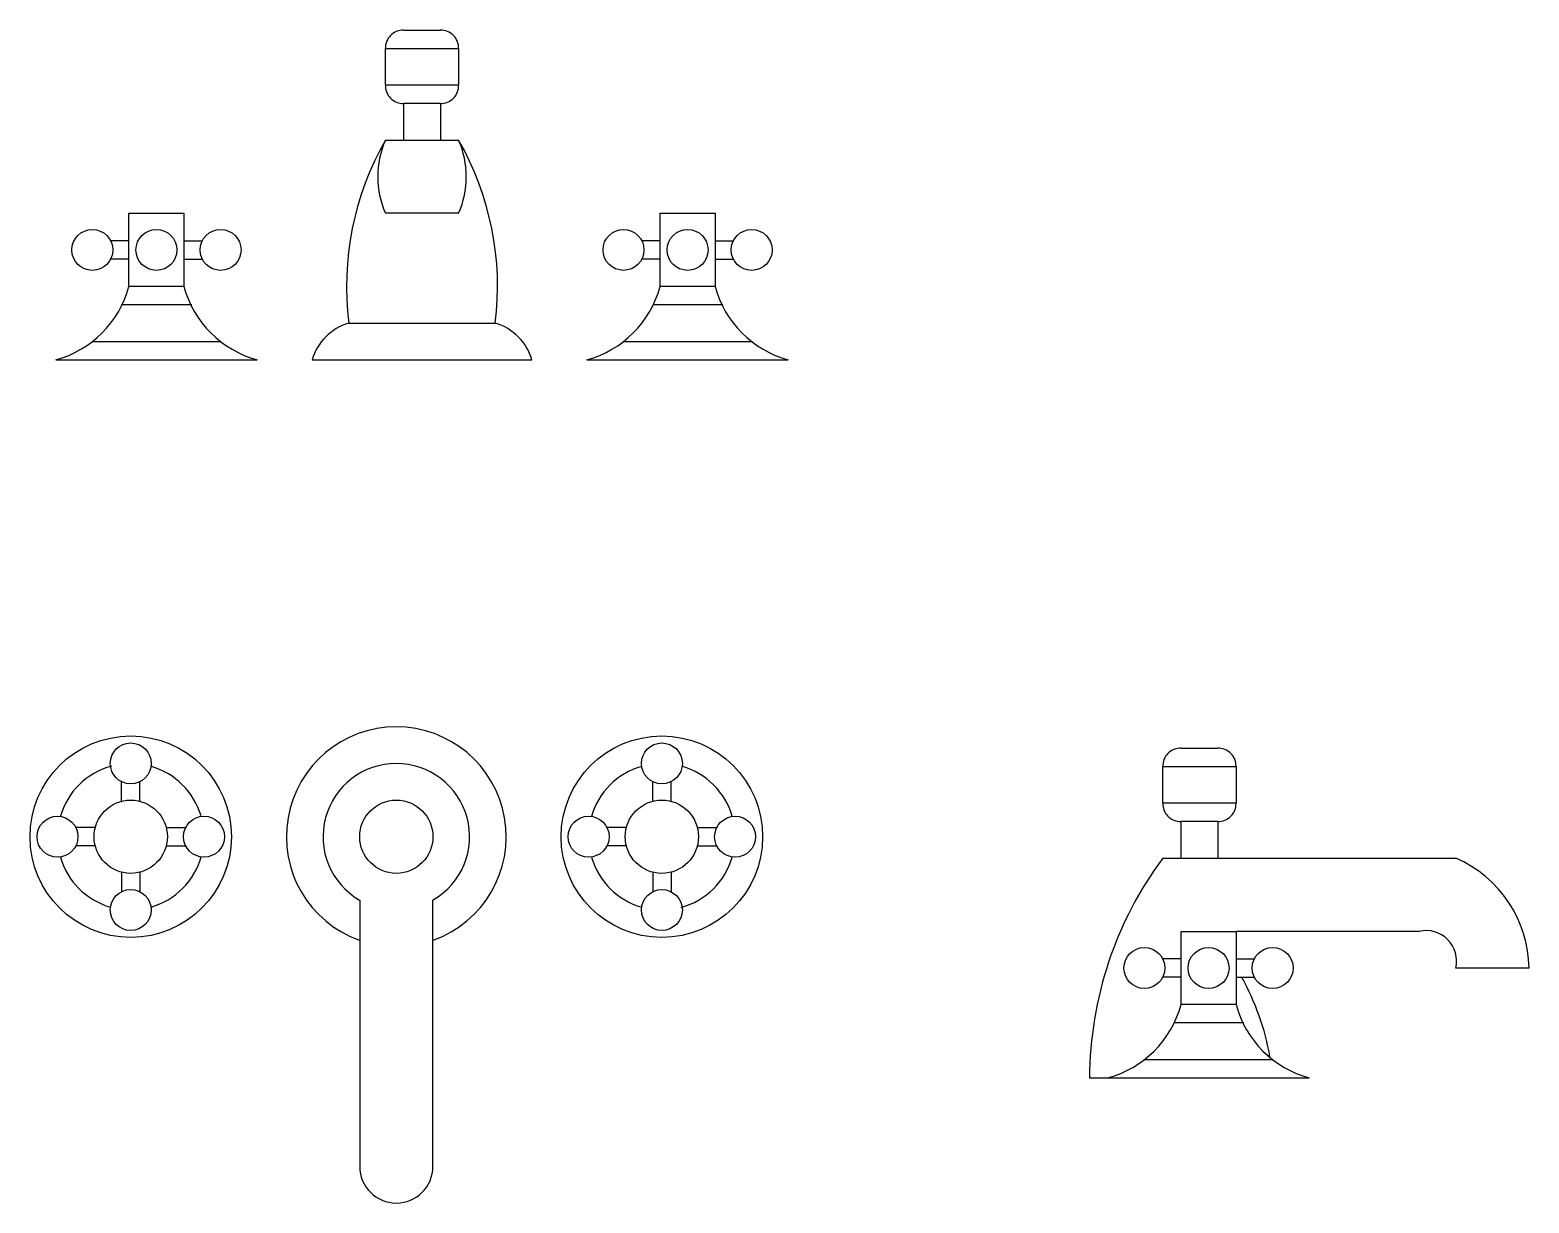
# Model space of a CAD drawing. Extents: x 201.5 to 222, y 204.7 to 220.7.
import ezdxf

# ---------------------------------------------------------------- set-up
doc = ezdxf.new("R2010")
doc.units = 0
doc.header["$MEASUREMENT"] = 0

# ---------------------------------------------------------------- blocks, each defined once
blk = doc.blocks.new('Faucet - Bathroom top')
for p, q in [((-3.75, 0.4788), (-3.75, 0.75)), ((-3.5, 0.482), (-3.5, 0.75)), ((3.5, 0.4788), (3.5, 0.75)), ((3.75, 0.482), (3.75, 0.75)), ((-4.107, 0.125), (-4.375, 0.125)), ((-3.1461, 0.125), (-2.875, 0.125)), ((3.143, 0.125), (2.875, 0.125)), ((4.1039, 0.125), (4.375, 0.125)), ((-4.1039, -0.125), (-4.375, -0.125)), ((-3.143, -0.125), (-2.875, -0.125)), ((3.1461, -0.125), (2.875, -0.125)), ((4.107, -0.125), (4.375, -0.125)), ((-3.75, -0.4821), (-3.75, -0.75)), ((-3.5, -0.4789), (-3.5, -0.75)), ((3.5, -0.4821), (3.5, -0.75)), ((3.75, -0.4789), (3.75, -0.75)), ((-0.5, -0.8639), (-0.5, -4.5)), ((0.5, -4.5), (0.5, -0.8631))]:
    blk.add_line(p, q)
for centre, radius in [((-3.625, 0), 1.375), ((-3.625, 1), 0.2795), ((3.625, 0), 1.375), ((3.625, 1), 0.2795), ((-3.625, 0), 0.5), ((0, 0), 0.5), ((3.625, 0), 0.5), ((-4.625, 0), 0.2795), ((-2.625, 0), 0.2795), ((2.625, 0), 0.2795), ((4.625, 0), 0.2795), ((-3.625, -1), 0.2795), ((3.625, -1), 0.2795)]:
    blk.add_circle(centre, radius)
for centre, radius, start, end in [((0, 0), 1.5, 289.6514, 250.3603), ((-3.625, 0), 1, 105.2407, 164.2093), ((-3.625, 0), 1, 16.44125, 74.07887), ((0, 0), 1, 300.3431, 239.7554), ((3.625, 0), 1, 106.12, 164.0884), ((3.625, 0), 1, 16.23422, 73.90469), ((-3.625, 0), 1, 196.2342, 253.9047), ((-3.625, 0), 1, 286.12, 344.0884), ((3.625, 0), 1, 196.4413, 254.0789), ((3.625, 0), 1, 285.2407, 344.2093), ((0, -4.5), 0.5, 180, 0)]:
    blk.add_arc(centre, radius, start, end)
blk = doc.blocks.new('Faucet - Bathroom side')
at = {"linetype": 'Continuous'}
for p, q in [((-0.625, 4.25), (0.375, 4.25)), ((0.375, 3.75), (-0.625, 3.75)), ((-0.375, 3), (-0.375, 3.5)), ((0.125, 3.5), (0.125, 3)), ((-0.625, 3), (3.375, 3)), ((2.875, 2), (0.375, 2)), ((-0.375, 1.625), (-0.625, 1.625)), ((0.375, 1.625), (0.625, 1.625)), ((4.375, 1.5), (3.375, 1.5)), ((-0.375, 1.375), (-0.625, 1.375)), ((0.375, 1.375), (0.625, 1.375)), ((0.48078, 0.75), (-0.47286, 0.75)), ((-0.88366, 0.25), (0.88424, 0.25)), ((-1.625, 0), (-1.375, 0)), ((-1.375, 0), (1.375, 0))]:
    blk.add_line(p, q, dxfattribs=at)
for points in [[(-0.375, 4.5), (0.125, 4.5)], [(-0.625, 3.75), (-0.625, 4.25)], [(0.375, 4.25), (0.375, 3.75)], [(0.125, 3.5), (-0.375, 3.5)]]:
    blk.add_lwpolyline(points, dxfattribs=at)
blk.add_lwpolyline([(-0.375, 1), (-0.375, 2), (0.375, 2), (0.375, 1)], close=True, dxfattribs=at)
for centre in [(-0.875, 1.5), (0, 1.5), (0.875, 1.5)]:
    blk.add_circle(centre, 0.27951, dxfattribs=at)
for centre, radius, start, end in [((-0.38253, 4.2575), 0.24259, 88.22243, 181.7776), ((0.13252, 4.2575), 0.24259, 358.2224, 91.77757), ((-0.38253, 3.7424), 0.24259, 178.2224, 271.7776), ((0.13252, 3.7424), 0.24259, 268.2224, 1.777565), ((3.45929, -0.0281), 5.08436, 143.4467, 179.6834), ((2.70708, 1.4714), 1.66816, 0.982769, 66.39737), ((2.96867, 1.5936), 0.41699, 347.0192, 102.9808), ((-2.49562, -0.286), 3.38273, 9.709485, 29.48735), ((-1.75, 1.375), 1.42522, 285.2551, 344.7449), ((1.75, 1.375), 1.42522, 195.2551, 254.7449)]:
    blk.add_arc(centre, radius, start, end, dxfattribs=at)
blk = doc.blocks.new('Faucet - Bathroom front')
for p, q in [((-0.5, 4.25), (0.5, 4.25)), ((0.5, 3.75), (-0.5, 3.75)), ((-0.25, 3), (-0.25, 3.5)), ((0.25, 3.5), (0.25, 3)), ((-0.5, 3), (0.5, 3)), ((0.5, 2), (-0.5, 2)), ((-4, 1.625), (-4.25, 1.625)), ((-3.25, 1.625), (-3, 1.625)), ((3.25, 1.625), (3, 1.625)), ((4, 1.625), (4.25, 1.625)), ((-4, 1.375), (-4.25, 1.375)), ((-3.25, 1.375), (-3, 1.375)), ((3.25, 1.375), (3, 1.375)), ((4, 1.375), (4.25, 1.375)), ((-3.1442, 0.75), (-4.0979, 0.75)), ((4.1058, 0.75), (3.1521, 0.75)), ((-1, 0.5), (1, 0.5)), ((-4.5087, 0.25), (-2.7408, 0.25)), ((2.7413, 0.25), (4.5092, 0.25)), ((-5, 0), (-2.25, 0)), ((-1.5, 0), (1.5, 0)), ((2.25, 0), (5, 0))]:
    blk.add_line(p, q)
for points in [[(-0.25, 4.5), (0.25, 4.5)], [(-0.5, 3.75), (-0.5, 4.25)], [(0.5, 4.25), (0.5, 3.75)], [(0.25, 3.5), (-0.25, 3.5)]]:
    blk.add_lwpolyline(points)
for points in [[(-4, 1), (-4, 2), (-3.25, 2), (-3.25, 1)], [(3.25, 1), (3.25, 2), (4, 2), (4, 1)]]:
    blk.add_lwpolyline(points, close=True)
for centre in [(-4.5, 1.5), (-3.625, 1.5), (-2.75, 1.5), (2.75, 1.5), (3.625, 1.5), (4.5, 1.5)]:
    blk.add_circle(centre, 0.2795)
for centre, radius, start, end in [((-0.2575, 4.2575), 0.2426, 88.22243, 181.7776), ((0.2575, 4.2575), 0.2426, 358.2224, 91.77757), ((-0.2575, 3.7425), 0.2426, 178.2224, 271.7776), ((0.2575, 3.7425), 0.2426, 268.2224, 1.77757), ((3, 1), 4.0311, 150.2551, 187.125), ((0.6413, 2.5), 1.246, 156.3417, 203.6583), ((-3, 1), 4.0311, 352.875, 29.74488), ((-0.6413, 2.5), 1.246, 336.3417, 23.65835), ((-5.375, 1.375), 1.4252, 285.2551, 344.7449), ((-1.875, 1.375), 1.4252, 195.2551, 254.7449), ((1.875, 1.375), 1.4252, 285.2551, 344.7449), ((5.375, 1.375), 1.4252, 195.2551, 254.7449), ((-0.7962, -0.2038), 0.7327, 106.1502, 163.8498), ((0.7962, -0.2038), 0.7327, 16.1502, 73.84979)]:
    blk.add_arc(centre, radius, start, end)

msp = doc.modelspace()

# ---------------------------------------------------------------- block references
for name, p in [('Faucet - Bathroom front', (206.841, 216.182)), ('Faucet - Bathroom top', (206.49, 209.673)), ('Faucet - Bathroom side', (217.577, 206.381))]:
    msp.add_blockref(name, p)

doc.saveas('drawing.dxf')
